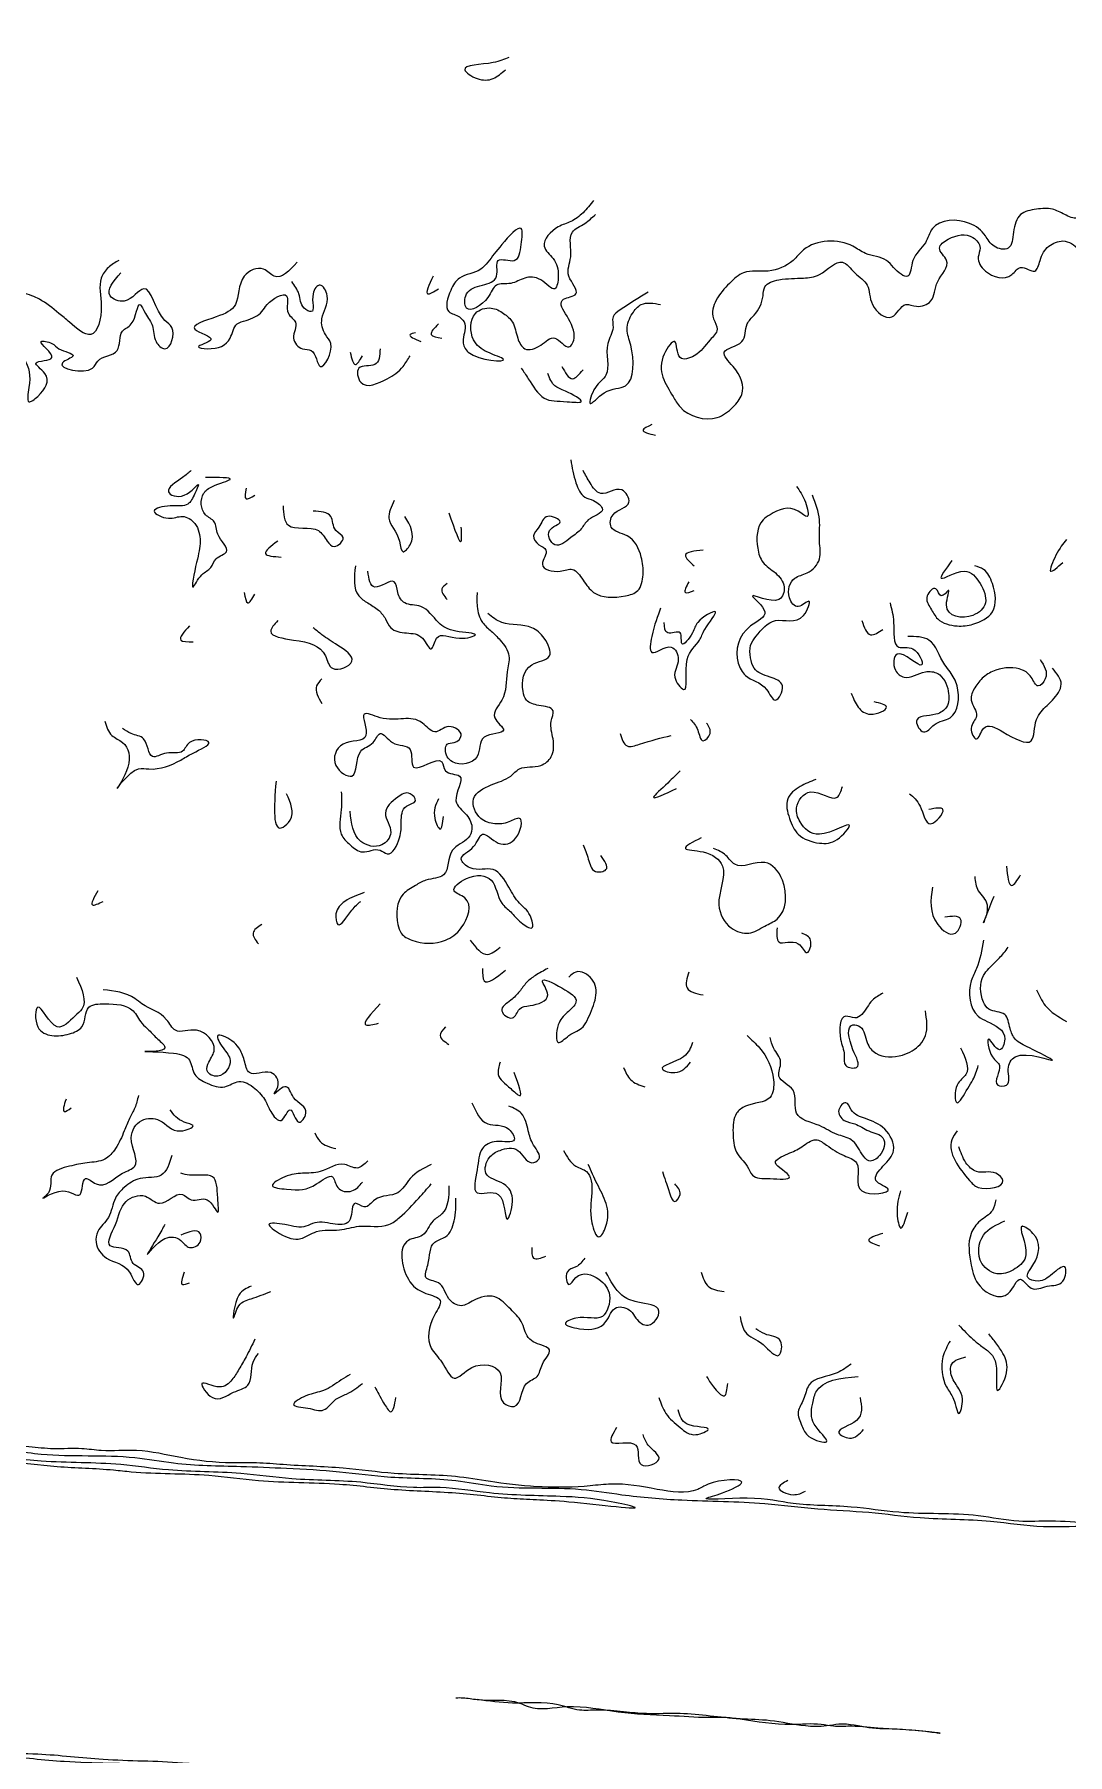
# Model space of a CAD drawing. Header units: metres. Extents: x -179 to 128, y -138 to 141.
# Drawn here: x 75.63 to 90.27, y 49.89 to 74.25 of the extents above; entities that cross this region are included whole.
import ezdxf

# ---------------------------------------------------------------- set-up
doc = ezdxf.new("R2010")
doc.units = ezdxf.units.M

msp = doc.modelspace()

# ---------------------------------------------------------------- linework, layer by layer
for points in [[(70.625, 78.42500000000001), (70.55, 78.30000000000001), (70.325, 78), (70.425, 78), (70.2, 77.75), (70.15, 77.47500000000001), (70.4, 77.80000000000001), (70.47500000000001, 77.875), (70.25, 77.60000000000001), (70.15, 77.5), (70.25, 77.75), (70.5, 78.05000000000001), (70.5, 78.05000000000001), (70.425, 78), (70.525, 78.25)], [(82.35000000000001, 73.925), (82.125, 73.85000000000001), (81.72500000000001, 73.75), (81.9, 73.625), (82.125, 73.625), (82.30000000000001, 73.75)], [(83.55000000000001, 71.9), (83.4, 71.72500000000001), (83.22500000000001, 71.60000000000001), (83.05000000000001, 71.525), (82.85000000000001, 71.25), (82.97500000000001, 71.075), (83.05000000000001, 70.825), (83, 70.65), (82.80000000000001, 70.775), (82.575, 70.8), (82.375, 70.72500000000001), (82.17500000000001, 70.7), (82.05000000000001, 70.525), (81.75, 70.375), (81.75, 70.575), (81.97500000000001, 70.7), (82.17500000000001, 70.825), (82.2, 71.05), (82.42500000000001, 71.05), (82.525, 71.275), (82.525, 71.5), (82.25, 71.275), (82.05000000000001, 71.025), (81.95, 70.925), (81.65, 70.8), (81.525, 70.625), (81.5, 70.325), (81.65, 70.25), (81.72500000000001, 70.15), (81.7, 69.9), (81.775, 69.75), (82.275, 69.65), (82.05000000000001, 69.75), (81.85000000000001, 69.925), (81.875, 70.3), (82.10000000000001, 70.375), (82.275, 70.3), (82.4, 70.175), (82.47500000000001, 69.95), (82.575, 69.8), (82.80000000000001, 69.85000000000001), (83, 69.95), (83.2, 69.825), (83.275, 69.97500000000001), (83.125, 70.5), (83.30000000000001, 70.575), (83.2, 70.825), (83.22500000000001, 71.10000000000001), (83.25, 71.45), (83.42500000000001, 71.575), (83.575, 71.7)], [(90.72500000000001, 71.97500000000001), (90.525, 71.775), (90.4, 71.65), (90.22500000000001, 71.7), (90.05000000000001, 71.775), (89.825, 71.775), (89.60000000000001, 71.7), (89.5, 71.45), (89.42500000000001, 71.22500000000001), (89.22500000000001, 71.25), (89.10000000000001, 71.4), (88.875, 71.575), (88.35000000000001, 71.5), (88.25, 71.3), (88.075, 71.05), (88, 70.825), (87.80000000000001, 70.95), (87.7, 71.05), (87.4, 71.15), (87.22500000000001, 71.25), (86.525, 71.2), (86.375, 71.05), (86.025, 70.9), (85.67500000000001, 70.875), (85.47500000000001, 70.72500000000001), (85.25, 70.22500000000001), (85.30000000000001, 70.075), (85.2, 69.925), (84.97500000000001, 69.7), (84.775, 69.675), (84.7, 69.9), (84.55000000000001, 69.72500000000001), (84.67500000000001, 69.125), (84.775, 68.97500000000001), (85.30000000000001, 68.825), (85.525, 68.97500000000001), (85.65, 69.15), (85.525, 69.55), (85.4, 69.75), (85.65, 69.9), (85.72500000000001, 70.15), (85.825, 70.275), (85.95, 70.55), (85.97500000000001, 70.675), (86.17500000000001, 70.775), (86.525, 70.8), (86.75, 70.85000000000001), (87.075, 71.025), (87.25, 70.875), (87.42500000000001, 70.7), (87.5, 70.425), (87.775, 70.25), (87.97500000000001, 70.425), (88.125, 70.4), (88.325, 70.47500000000001), (88.42500000000001, 70.75), (88.55000000000001, 71.05), (88.45, 71.22500000000001), (88.575, 71.35000000000001), (88.92500000000001, 71.375), (89.025, 71.22500000000001), (89, 71.10000000000001), (89.10000000000001, 70.9), (89.47500000000001, 70.85000000000001), (89.60000000000001, 70.95), (89.80000000000001, 70.9), (89.875, 71.05), (90, 71.25), (90.2, 71.325), (90.42500000000001, 71.2), (90.65, 71.025), (90.80000000000001, 71.075), (90.775, 70.875), (90.875, 70.60000000000001), (91.15, 70.5), (91.42500000000001, 70.525), (91.60000000000001, 70.625), (91.72500000000001, 70.925), (91.525, 70.75), (90.95, 70.75), (90.92500000000001, 71.025), (91.025, 71.175), (91.22500000000001, 71.3), (91.4, 71.22500000000001), (91.55000000000001, 71.10000000000001), (91.47500000000001, 71.375), (91.325, 71.45), (91.05000000000001, 71.375), (90.85000000000001, 71.3), (90.65, 71.375), (90.625, 71.60000000000001), (90.85000000000001, 71.72500000000001), (90.97500000000001, 71.85000000000001), (90.92500000000001, 71.925)], [(76.825, 71.05), (76.675, 70.95), (76.575, 70.8), (76.575, 70.4), (76.425, 70), (76.125, 70.175), (75.97500000000001, 70.3), (75.7, 70.5), (75.45, 70.60000000000001), (75.175, 70.65), (75.25, 70.525), (75.375, 70.3), (75.15, 70.22500000000001), (74.925, 70.3), (74.85000000000001, 70.2), (74.775, 69.875), (74.75, 69.7), (74.7, 69.575), (74.55, 69.60000000000001), (74.4, 69.775), (74.22500000000001, 69.925), (73.7, 70.10000000000001), (73.375, 70.125), (73.2, 70.025), (73.10000000000001, 69.825), (73, 69.4), (72.875, 69.325), (72.75, 69.425), (72.60000000000001, 69.47500000000001), (72.325, 69.45), (72.05, 69.275), (71.825, 69.175), (71.675, 68.875), (71.525, 68.97500000000001), (71.35000000000001, 69.2), (71.175, 69.325), (70.85000000000001, 69.275), (70.7, 69), (70.65, 68.675), (70.575, 68.325), (70.375, 68.2), (70.25, 67.97500000000001), (70.55, 68.15), (70.775, 68.3), (70.875, 68.775), (70.97500000000001, 69), (70.95, 69.175), (71.22500000000001, 69.10000000000001), (71.375, 69), (71.45, 68.8), (71.575, 68.72500000000001), (71.775, 68.8), (72, 68.85000000000001), (72.15, 69.125), (72.425, 69.125), (72.75, 69.05), (73.05, 68.925), (73.275, 68.97500000000001), (73.3, 69.2), (73.25, 69.425), (73.45, 69.4), (73.275, 69.55), (73.2, 69.8), (73.425, 70.025), (73.675, 69.925), (73.65, 69.8), (73.5, 69.55), (73.9, 69.65), (74.15, 69.625), (74.22500000000001, 69.325), (74.375, 69.15), (74.60000000000001, 69.2), (74.675, 69.10000000000001), (74.775, 68.97500000000001), (74.925, 68.825), (75.075, 68.85000000000001), (75.2, 69.125), (75.125, 69.25), (75, 69.325), (74.9, 69.47500000000001), (74.925, 69.625), (75.15, 69.65), (75.3, 69.875), (75.47500000000001, 69.675), (75.55, 69.25), (75.55, 69.05), (75.675, 69.125), (75.775, 69.45), (75.65, 69.60000000000001), (75.875, 69.675), (75.72500000000001, 69.9), (75.875, 69.875), (75.97500000000001, 69.8), (76.175, 69.7), (76.025, 69.60000000000001), (76.45, 69.525), (76.525, 69.625), (76.80000000000001, 69.775), (76.875, 70.05), (77, 70.15), (77.125, 70.425), (77.2, 70.3), (77.30000000000001, 70.125), (77.35000000000001, 69.9), (77.47500000000001, 69.8), (77.575, 70.10000000000001), (77.47500000000001, 70.2), (77.17500000000001, 70.65), (76.9, 70.47500000000001), (76.7, 70.55), (76.85000000000001, 70.875)], [(79.35000000000001, 71.025), (79.025, 70.825), (78.875, 70.925), (78.60000000000001, 70.825), (78.47500000000001, 70.425), (78.2, 70.25), (77.9, 70.075), (78.125, 69.925), (77.95, 69.825), (78.075, 69.8), (78.4, 69.95), (78.5, 70.15), (78.625, 70.2), (78.85000000000001, 70.325), (78.92500000000001, 70.425), (79.2, 70.55), (79.22500000000001, 70.3), (79.325, 70.175), (79.30000000000001, 69.95), (79.42500000000001, 69.8), (79.55000000000001, 69.775), (79.67500000000001, 69.55), (79.825, 69.875), (79.75, 70), (79.7, 70.22500000000001), (79.775, 70.55), (79.67500000000001, 70.7), (79.575, 70.575), (79.55000000000001, 70.325), (79.45, 70.375), (79.375, 70.575), (79.275, 70.75)], [(81.275, 70.825), (81.2, 70.575), (81.35000000000001, 70.65)], [(84.325, 70.60000000000001), (83.92500000000001, 70.35000000000001), (83.825, 70.25), (83.825, 70.10000000000001), (83.75, 69.875), (83.72500000000001, 69.425), (83.575, 69.25), (83.5, 69.025), (83.7, 69.175), (84, 69.275), (84.075, 69.85000000000001), (84.025, 70.075), (84.10000000000001, 70.3), (84.22500000000001, 70.425), (84.5, 70.425)], [(81.35000000000001, 70.15), (81.25, 70), (81.4, 69.95)], [(81.025, 70.025), (80.95, 70), (81.10000000000001, 69.9)], [(80.10000000000001, 69.75), (80.17500000000001, 69.575), (80.275, 69.7)], [(80.525, 69.8), (80.45, 69.575), (80.22500000000001, 69.525), (80.25, 69.325), (80.625, 69.375), (80.75, 69.45), (80.85000000000001, 69.55), (80.95, 69.7)], [(82.525, 69.525), (82.625, 69.375), (82.85000000000001, 69.10000000000001), (83.17500000000001, 69.05), (83.375, 69.05), (83.15, 69.2), (83, 69.275), (82.9, 69.45)], [(83.10000000000001, 69.55), (83.25, 69.375), (83.4, 69.5)], [(84.375, 68.72500000000001), (84.25, 68.65), (84.42500000000001, 68.575)], [(83.22500000000001, 68.22500000000001), (83.30000000000001, 67.9), (83.42500000000001, 67.7), (83.55000000000001, 67.65), (83.67500000000001, 67.525), (83.47500000000001, 67.375), (83.375, 67.25), (83.22500000000001, 67.125), (83, 67.025), (82.92500000000001, 67.22500000000001), (83.075, 67.35000000000001), (82.9, 67.425), (82.775, 67.275), (82.7, 67.15), (82.775, 67.025), (82.875, 66.95), (82.825, 66.75), (83.075, 66.65), (83.25, 66.675), (83.4, 66.525), (83.55000000000001, 66.35000000000001), (84, 66.3), (84.17500000000001, 66.375), (84.25, 66.60000000000001), (84.22500000000001, 66.85000000000001), (84.025, 67.15), (83.80000000000001, 67.275), (83.825, 67.45), (84.05000000000001, 67.625), (83.95, 67.8), (83.65, 67.75), (83.5, 67.9), (83.4, 68.075)], [(77.85000000000001, 68.075), (77.72500000000001, 67.97500000000001), (77.525, 67.775), (77.75, 67.72500000000001), (77.95, 67.875), (77.9, 67.75), (77.80000000000001, 67.60000000000001), (77.55000000000001, 67.575), (77.325, 67.5), (77.525, 67.4), (77.72500000000001, 67.425), (77.9, 67.325), (77.97500000000001, 67.075), (77.92500000000001, 66.775), (77.875, 66.425), (78, 66.60000000000001), (78.125, 66.7), (78.2, 66.825), (78.35000000000001, 66.925), (78.22500000000001, 67.175), (78.17500000000001, 67.35000000000001), (78.05000000000001, 67.45), (78.025, 67.75), (78.15, 67.85000000000001), (78.4, 67.95), (78.05000000000001, 67.97500000000001)], [(78.625, 67.825), (78.625, 67.675), (78.75, 67.72500000000001)], [(86.42500000000001, 67.85000000000001), (86.55000000000001, 67.625), (86.575, 67.425), (86.45, 67.5), (86.05000000000001, 67.45), (85.95, 67.375), (85.875, 66.97500000000001), (85.95, 66.775), (86.125, 66.625), (86.25, 66.425), (86.17500000000001, 66.25), (85.80000000000001, 66.3), (85.97500000000001, 66.075), (85.775, 65.875), (85.60000000000001, 65.35000000000001), (85.7, 65.175), (86, 64.97500000000001), (86.125, 64.825), (86.22500000000001, 65.025), (86.05000000000001, 65.15), (85.825, 65.275), (85.775, 65.425), (85.775, 65.60000000000001), (85.85000000000001, 65.72500000000001), (86.125, 65.95), (86.525, 66.025), (86.60000000000001, 66.22500000000001), (86.45, 66.15), (86.325, 66.275), (86.4, 66.55), (86.575, 66.625), (86.75, 66.825), (86.75, 67.075), (86.75, 67.375), (86.65, 67.72500000000001)], [(79.15, 67.575), (79.22500000000001, 67.3), (79.65, 67.22500000000001), (79.775, 67.075), (79.875, 67), (80, 67.125), (79.9, 67.22500000000001), (79.825, 67.425), (79.575, 67.5)], [(80.72500000000001, 67.65), (80.65, 67.4), (80.80000000000001, 67.075), (80.85000000000001, 66.925), (80.95, 67.025), (80.875, 67.425)], [(81.5, 67.47500000000001), (81.67500000000001, 67.075), (81.67500000000001, 67.275)], [(79.075, 67.075), (78.9, 66.9), (79.125, 66.85000000000001)], [(90.25, 67.10000000000001), (90.10000000000001, 66.875), (90.025, 66.65), (90.2, 66.775)], [(85.10000000000001, 66.95), (84.85000000000001, 66.875), (84.97500000000001, 66.72500000000001)], [(88.625, 66.8), (88.47500000000001, 66.55), (88.80000000000001, 66.65), (89.025, 66.47500000000001), (89.10000000000001, 66.2), (88.92500000000001, 66.025), (88.55000000000001, 66.175), (88.575, 66.375), (88.47500000000001, 66.3), (88.4, 66.4), (88.275, 66.3), (88.325, 66.125), (88.42500000000001, 65.97500000000001), (88.7, 65.875), (88.92500000000001, 65.9), (89.2, 66.075), (89.2, 66.47500000000001), (89.075, 66.675), (88.95, 66.72500000000001)], [(80.17500000000001, 66.72500000000001), (80.22500000000001, 66.3), (80.35000000000001, 66.2), (80.5, 66.10000000000001), (80.60000000000001, 65.97500000000001), (80.67500000000001, 65.85000000000001), (80.9, 65.775), (81.125, 65.7), (81.25, 65.55), (81.325, 65.7), (81.65, 65.7), (81.875, 65.75), (81.60000000000001, 65.8), (81.35000000000001, 65.925), (81.10000000000001, 66.15), (80.875, 66.2), (80.775, 66.35000000000001), (80.72500000000001, 66.5), (80.45, 66.425), (80.35000000000001, 66.65)], [(84.9, 66.5), (84.85000000000001, 66.35000000000001), (84.97500000000001, 66.375)], [(78.60000000000001, 66.35000000000001), (78.65, 66.2), (78.75, 66.325)], [(81.9, 66.35000000000001), (81.9, 66.15), (81.97500000000001, 65.925), (82.10000000000001, 65.8), (82.22500000000001, 65.675), (82.35000000000001, 65.45), (82.325, 65.22500000000001), (82.25, 64.825), (82.15, 64.575), (82.275, 64.4), (82, 64.3), (81.9, 64.025), (81.55000000000001, 63.95), (81.45, 64.125), (81.47500000000001, 64.2), (81.575, 64.22500000000001), (81.67500000000001, 64.325), (81.5, 64.45), (81.30000000000001, 64.375), (81.125, 64.5), (80.525, 64.575), (80.30000000000001, 64.625), (80.325, 64.325), (80, 64.2), (79.9, 63.900000000000006), (80.125, 63.75), (80.25, 64.10000000000001), (80.42500000000001, 64.22500000000001), (80.525, 64.35000000000001), (80.7, 64.22500000000001), (80.95, 64.125), (81, 63.875), (81.4, 63.95), (81.45, 63.825), (81.65, 63.75), (81.60000000000001, 63.400000000000006), (81.75, 63.2), (81.825, 63), (81.775, 62.875), (81.55000000000001, 62.7), (81.42500000000001, 62.35), (81.17500000000001, 62.275000000000006), (81.025, 62.2), (80.85000000000001, 62.075), (80.775, 61.650000000000006), (80.825, 61.525000000000006), (80.97500000000001, 61.425000000000004), (81.45, 61.425000000000004), (81.67500000000001, 61.6), (81.72500000000001, 62.025000000000006), (81.575, 62.125), (81.75, 62.300000000000004), (82.10000000000001, 62.275000000000006), (82.25, 61.95), (82.375, 61.825), (82.525, 61.675000000000004), (82.67500000000001, 61.6), (82.65, 61.775000000000006), (82.5, 61.95), (82.35000000000001, 62.175000000000004), (82.125, 62.425000000000004), (81.80000000000001, 62.45), (81.67500000000001, 62.575), (81.85000000000001, 62.75), (81.97500000000001, 62.925000000000004), (82.2, 62.800000000000004), (82.45, 62.875), (82.5, 63.150000000000006), (82.35000000000001, 63.1), (82.15, 63.075), (81.95, 63.150000000000006), (81.85000000000001, 63.425000000000004), (82.10000000000001, 63.625), (82.375, 63.75), (82.5, 63.85), (82.80000000000001, 63.900000000000006), (82.95, 64.025), (82.97500000000001, 64.275), (82.95, 64.525), (82.97500000000001, 64.675), (82.775, 64.75), (82.60000000000001, 64.825), (82.55000000000001, 64.95), (82.67500000000001, 65.325), (82.92500000000001, 65.45), (82.85000000000001, 65.7), (82.67500000000001, 65.85000000000001), (82.25, 65.925), (82.05000000000001, 66.05)], [(81.47500000000001, 66.47500000000001), (81.4, 66.4), (81.47500000000001, 66.25)], [(84.5, 66.125), (84.375, 65.72500000000001), (84.375, 65.5), (84.65, 65.575), (84.75, 65.4), (84.7, 65.15), (84.825, 64.97500000000001), (84.875, 65.4), (85.05000000000001, 65.675), (85.125, 65.825), (85.275, 66.075), (85.025, 65.925), (84.95, 65.775), (84.80000000000001, 65.625), (84.775, 65.775), (84.60000000000001, 65.775), (84.55000000000001, 65.925)], [(87.75, 66.2), (87.80000000000001, 65.925), (87.875, 65.575), (88.075, 65.55), (88.2, 65.325), (87.85000000000001, 65.47500000000001), (87.825, 65.25), (87.95, 65.15), (88.25, 65.22500000000001), (88.42500000000001, 65.2), (88.575, 64.95), (88.55000000000001, 64.72500000000001), (88.4, 64.625), (88.125, 64.525), (88.22500000000001, 64.375), (88.375, 64.47500000000001), (88.60000000000001, 64.575), (88.7, 65.025), (88.60000000000001, 65.22500000000001), (88.525, 65.325), (88.30000000000001, 65.675), (88, 65.72500000000001)], [(77.825, 65.875), (77.7, 65.675), (77.875, 65.65)], [(79.075, 65.95), (78.97500000000001, 65.8), (79.30000000000001, 65.675), (79.75, 65.45), (79.85000000000001, 65.275), (80.125, 65.375), (79.92500000000001, 65.60000000000001), (79.7, 65.75), (79.575, 65.85000000000001)], [(87.35000000000001, 65.95), (87.47500000000001, 65.75), (87.65, 65.825)], [(89.875, 65.4), (89.95, 65.125), (89.85000000000001, 65.025), (89.75, 65.15), (89.625, 65.25), (89.25, 65.25), (89.075, 65.15), (88.95, 65), (88.9, 64.825), (88.97500000000001, 64.60000000000001), (88.9, 64.425), (88.97500000000001, 64.275), (89.075, 64.425), (89.35000000000001, 64.375), (89.75, 64.25), (89.825, 64.55), (89.97500000000001, 64.75), (90.05000000000001, 64.825), (90.17500000000001, 65.05), (90.05000000000001, 65.275)], [(79.7, 65.125), (79.625, 65.025), (79.7, 64.775)], [(87.2, 64.925), (87.30000000000001, 64.72500000000001), (87.47500000000001, 64.625), (87.7, 64.72500000000001), (87.525, 64.8)], [(84.92500000000001, 64.55), (85.025, 64.4), (85.10000000000001, 64.25), (85.2, 64.35000000000001), (85.15, 64.5)], [(76.625, 64.525), (76.72500000000001, 64.325), (76.875, 64.22500000000001), (76.95, 63.875), (76.80000000000001, 63.575), (77.10000000000001, 63.85), (77.25, 63.85), (77.7, 63.975), (77.875, 64.075), (78.10000000000001, 64.22500000000001), (77.825, 64.22500000000001), (77.72500000000001, 64.10000000000001), (77.5, 64.075), (77.30000000000001, 64.025), (77.17500000000001, 64.275), (77, 64.35000000000001), (76.875, 64.425)], [(83.92500000000001, 64.35000000000001), (84.025, 64.175), (84.2, 64.2), (84.65, 64.325)], [(84.775, 63.825), (84.60000000000001, 63.650000000000006), (84.4, 63.45), (84.72500000000001, 63.575)], [(79.05000000000001, 63.675000000000004), (79.15, 63.025000000000006), (79.25, 63.125), (79.2, 63.5)], [(86.7, 63.7), (86.47500000000001, 63.6), (86.30000000000001, 63.425000000000004), (86.325, 63.150000000000006), (86.45, 62.925000000000004), (86.75, 62.800000000000004), (87, 62.85), (87.17500000000001, 63.050000000000004), (86.75, 62.925000000000004), (86.47500000000001, 63.1), (86.42500000000001, 63.300000000000004), (86.625, 63.525000000000006), (87, 63.45), (87.075, 63.6)], [(79.97500000000001, 63.525000000000006), (79.97500000000001, 63.275000000000006), (79.97500000000001, 62.925000000000004), (80.10000000000001, 62.775000000000006), (80.275, 62.675000000000004), (80.525, 62.7), (80.625, 62.650000000000006), (80.80000000000001, 62.875), (80.825, 63.1), (80.9, 63.325), (81.025, 63.400000000000006), (80.95, 63.5), (80.775, 63.45), (80.60000000000001, 63.225), (80.67500000000001, 62.95), (80.55000000000001, 62.775000000000006), (80.25, 62.825), (80.10000000000001, 63.25)], [(81.35000000000001, 63.425000000000004), (81.30000000000001, 63.150000000000006), (81.375, 63), (81.42500000000001, 63.175000000000004)], [(88.025, 63.5), (88.17500000000001, 63.325), (88.325, 63.075), (88.5, 63.275000000000006), (88.30000000000001, 63.275000000000006)], [(85.075, 62.875), (84.85000000000001, 62.725), (85.10000000000001, 62.675000000000004), (85.375, 62.475), (85.325, 61.925000000000004), (85.5, 61.6), (85.75, 61.525000000000006), (85.97500000000001, 61.625), (86.15, 61.725), (86.22500000000001, 62.275000000000006), (85.97500000000001, 62.525000000000006), (85.55000000000001, 62.5), (85.42500000000001, 62.625), (85.25, 62.725)], [(83.4, 62.775000000000006), (83.47500000000001, 62.575), (83.575, 62.400000000000006), (83.72500000000001, 62.425000000000004), (83.65, 62.625)], [(89.4, 62.475), (89.47500000000001, 62.2), (89.60000000000001, 62.35)], [(76.525, 62.125), (76.45, 61.925000000000004), (76.60000000000001, 61.975)], [(88.35000000000001, 62.175000000000004), (88.42500000000001, 61.650000000000006), (88.67500000000001, 61.525000000000006), (88.75, 61.725), (88.525, 61.75)], [(88.95, 62.325), (89, 62.125), (89.125, 61.925000000000004), (89.075, 61.675000000000004), (89.22500000000001, 62.050000000000004)], [(80.30000000000001, 62.1), (80.025, 61.975), (79.9, 61.800000000000004), (79.92500000000001, 61.650000000000006), (80.125, 61.85), (80.25, 61.975)], [(78.85000000000001, 61.650000000000006), (78.72500000000001, 61.525000000000006), (78.80000000000001, 61.375)], [(81.80000000000001, 61.425000000000004), (82.05000000000001, 61.225), (82.22500000000001, 61.325)], [(86.15, 61.6), (86.17500000000001, 61.400000000000006), (86.45, 61.375), (86.575, 61.25), (86.625, 61.425000000000004), (86.5, 61.525000000000006)], [(89.075, 61.425000000000004), (88.97500000000001, 61.025000000000006), (88.9, 60.85), (89, 60.35), (89.125, 60.275000000000006), (89.375, 60.025000000000006), (89.30000000000001, 59.875), (89.15, 60.025000000000006), (89.2, 59.775000000000006), (89.30000000000001, 59.650000000000006), (89.275, 59.375), (89.4, 59.375), (89.42500000000001, 59.6), (89.525, 59.775000000000006), (90.05000000000001, 59.725), (89.72500000000001, 59.900000000000006), (89.525, 60.025000000000006), (89.45, 60.175000000000004), (89.375, 60.375), (89.15, 60.45), (89.075, 60.550000000000004), (89.075, 60.925000000000004), (89.15, 61.025000000000006), (89.30000000000001, 61.175000000000004), (89.42500000000001, 61.325)], [(76.22500000000001, 60.900000000000006), (76.3, 60.45), (76.2, 60.35), (75.95, 60.2), (75.675, 60.475), (75.675, 60.2), (75.875, 60.075), (76.125, 60.1), (76.3, 60.2), (76.4, 60.475), (76.625, 60.525000000000006), (77.025, 60.425000000000004), (77.15, 60.25), (77.25, 60.150000000000006), (77.375, 60.025000000000006), (77.47500000000001, 59.900000000000006), (77.2, 59.85), (77.60000000000001, 59.825), (77.825, 59.725), (77.9, 59.525000000000006), (78.075, 59.400000000000006), (78.325, 59.35), (78.525, 59.425000000000004), (78.75, 59.325), (78.9, 59.150000000000006), (78.97500000000001, 59), (79.125, 58.875), (79.25, 59.025000000000006), (79.375, 58.85), (79.47500000000001, 58.975), (79.30000000000001, 59.2), (79.17500000000001, 59.35), (79.025, 59.25), (79.075, 59.35), (78.97500000000001, 59.550000000000004), (78.67500000000001, 59.550000000000004), (78.60000000000001, 59.725), (78.525, 59.900000000000006), (78.42500000000001, 60), (78.22500000000001, 60.075), (78.30000000000001, 59.900000000000006), (78.4, 59.725), (78.22500000000001, 59.5), (78.075, 59.575), (78.10000000000001, 59.7), (78.17500000000001, 59.875), (77.92500000000001, 60.150000000000006), (77.625, 60.150000000000006), (77.5, 60.300000000000004), (77.15, 60.525000000000006), (77.05000000000001, 60.6), (76.60000000000001, 60.725)], [(81.97500000000001, 61.025000000000006), (82, 60.85), (82.30000000000001, 61)], [(82.9, 61.025000000000006), (82.72500000000001, 60.925000000000004), (82.60000000000001, 60.825), (82.5, 60.7), (82.375, 60.575), (82.25, 60.425000000000004), (82.4, 60.325), (82.5, 60.45), (82.65, 60.5), (82.9, 60.650000000000006), (82.825, 60.85), (83.10000000000001, 60.75), (83.30000000000001, 60.550000000000004), (83.17500000000001, 60.400000000000006), (83.05000000000001, 60.225), (83.05000000000001, 59.975), (83.2, 60.075), (83.4, 60.2), (83.47500000000001, 60.325), (83.525, 60.875), (83.30000000000001, 60.975), (83.2, 60.900000000000006)], [(84.9, 60.975), (84.875, 60.75), (85.10000000000001, 60.650000000000006)], [(87.65, 60.675000000000004), (87.5, 60.575), (87.42500000000001, 60.475), (87.25, 60.325), (87.125, 60.35), (87.05000000000001, 60.025000000000006), (87.10000000000001, 59.800000000000004), (87.125, 59.650000000000006), (87.275, 59.625), (87.22500000000001, 59.875), (87.22500000000001, 60.225), (87.325, 60.2), (87.42500000000001, 59.975), (87.55000000000001, 59.825), (87.92500000000001, 59.800000000000004), (88.17500000000001, 59.95), (88.25, 60.075), (88.25, 60.425000000000004)], [(89.825, 60.725), (89.95, 60.5), (90.25, 60.275000000000006)], [(80.525, 60.525000000000006), (80.325, 60.225), (80.5, 60.25)], [(81.45, 60.2), (81.375, 60.075), (81.5, 59.95)], [(84.95, 59.975), (84.825, 59.775000000000006), (84.525, 59.6), (84.7, 59.550000000000004), (84.92500000000001, 59.7)], [(85.72500000000001, 60.075), (85.9, 59.900000000000006), (86.10000000000001, 59.45), (86.05000000000001, 59.2), (85.7, 59.075), (85.575, 58.975), (85.525, 58.7), (85.575, 58.425000000000004), (85.72500000000001, 58.225), (85.80000000000001, 58.1), (86.05000000000001, 58.050000000000004), (86.325, 58.075), (86.22500000000001, 58.175000000000004), (86.125, 58.275000000000006), (86.30000000000001, 58.400000000000006), (86.5, 58.5), (86.7, 58.6), (86.85000000000001, 58.525000000000006), (87.10000000000001, 58.375), (87.275, 58.275000000000006), (87.35000000000001, 57.875), (87.72500000000001, 57.900000000000006), (87.55000000000001, 58.025000000000006), (87.65, 58.225), (87.80000000000001, 58.45), (87.67500000000001, 58.75), (87.4, 58.900000000000006), (87.2, 59.025000000000006), (87.125, 59.125), (87.025, 59.025000000000006), (87.10000000000001, 58.875), (87.25, 58.825), (87.45, 58.725), (87.65, 58.625), (87.60000000000001, 58.375), (87.45, 58.300000000000004), (87.35000000000001, 58.400000000000006), (87.2, 58.6), (87, 58.675000000000004), (86.75, 58.800000000000004), (86.42500000000001, 58.975), (86.375, 59.300000000000004), (86.17500000000001, 59.5), (86.2, 59.7), (86.10000000000001, 59.900000000000006), (86.05000000000001, 60.050000000000004)], [(82.22500000000001, 59.7), (82.2, 59.525000000000006), (82.375, 59.325), (82.5, 59.225), (82.42500000000001, 59.550000000000004)], [(88.75, 59.900000000000006), (88.825, 59.525000000000006), (88.7, 59.375), (88.7, 59.125), (88.85000000000001, 59.325), (88.92500000000001, 59.45), (89, 59.650000000000006)], [(83.97500000000001, 59.625), (84.075, 59.45), (84.275, 59.35)], [(77.10000000000001, 59.225), (77.05000000000001, 59.050000000000004), (76.97500000000001, 58.900000000000006), (76.9, 58.725), (76.775, 58.475), (76.625, 58.325), (76.375, 58.275000000000006), (76.125, 58.225), (75.875, 58.1), (75.825, 57.85), (75.75, 57.775000000000006), (76.025, 57.875), (76.275, 57.825), (76.35000000000001, 58.050000000000004), (76.5, 57.975), (76.875, 58.125), (77.05000000000001, 58.225), (77, 58.625), (77.15, 58.875), (77.4, 58.875), (77.7, 58.725), (77.875, 58.800000000000004), (77.75, 58.85), (77.55000000000001, 59.025000000000006)], [(76.075, 59.175000000000004), (76.05, 59), (76.15, 59.050000000000004)], [(81.825, 59.125), (82.05000000000001, 58.825), (82.35000000000001, 58.75), (82.42500000000001, 58.6), (82.17500000000001, 58.575), (81.97500000000001, 58.475), (81.9, 58.175000000000004), (81.9, 57.85), (82.2, 57.825), (82.325, 57.475), (82.4, 57.725), (82.275, 57.975), (82.025, 58.125), (82.075, 58.35), (82.22500000000001, 58.45), (82.47500000000001, 58.45), (82.67500000000001, 58.275000000000006), (82.775, 58.325), (82.7, 58.525000000000006), (82.625, 58.725), (82.525, 58.975), (82.35000000000001, 59.075)], [(79.60000000000001, 58.7), (79.67500000000001, 58.575), (79.9, 58.475)], [(88.7, 58.725), (88.625, 58.6), (88.875, 58.025000000000006), (89, 57.925000000000004), (89.35000000000001, 58.025000000000006), (89.25, 58.125), (88.97500000000001, 58.150000000000006), (88.825, 58.275000000000006), (88.72500000000001, 58.5)], [(77.575, 58.375), (77.42500000000001, 58.1), (77.125, 58.050000000000004), (76.9, 57.925000000000004), (76.775, 57.775000000000006), (76.675, 57.5), (76.525, 57.300000000000004), (76.5, 57.150000000000006), (76.65, 56.925000000000004), (76.97500000000001, 56.725), (77.10000000000001, 56.550000000000004), (77.17500000000001, 56.725), (77.025, 56.85), (76.95, 57.025000000000006), (76.7, 57.1), (76.775, 57.400000000000006), (76.92500000000001, 57.725), (77.2, 57.800000000000004), (77.4, 57.7), (77.72500000000001, 57.825), (77.85000000000001, 57.75), (78.075, 57.75), (78.22500000000001, 57.575), (78.22500000000001, 57.775000000000006), (78.15, 58.075), (77.825, 58.1), (77.7, 58.125)], [(81.25, 58.25), (80.95, 58.050000000000004), (80.775, 57.85), (80.45, 57.75), (80.30000000000001, 57.650000000000006), (80.17500000000001, 57.7), (80.10000000000001, 57.475), (79.60000000000001, 57.425000000000004), (79.47500000000001, 57.375), (79.17500000000001, 57.400000000000006), (78.95, 57.400000000000006), (79.10000000000001, 57.275000000000006), (79.4, 57.2), (79.625, 57.300000000000004), (79.95, 57.325), (80.22500000000001, 57.375), (80.65, 57.400000000000006), (80.80000000000001, 57.5), (81.075, 57.775000000000006), (81.25, 57.975)], [(80.35000000000001, 58.300000000000004), (80.2, 58.2), (80.025, 58.25), (79.67500000000001, 58.150000000000006), (79.42500000000001, 58.125), (79.17500000000001, 58.075), (79, 57.95), (79.2, 57.900000000000006), (79.625, 57.975), (79.85000000000001, 58.075), (79.92500000000001, 57.925000000000004), (80.125, 57.875), (80.275, 58)], [(83.125, 58.45), (83.30000000000001, 58.225), (83.45, 58.150000000000006), (83.525, 57.85), (83.525, 57.425000000000004), (83.625, 57.225), (83.72500000000001, 57.375), (83.60000000000001, 57.975), (83.47500000000001, 58.25)], [(84.525, 58.150000000000006), (84.625, 57.85), (84.7, 57.725), (84.775, 57.825), (84.7, 57.975)], [(81.5, 57.95), (81.4, 57.550000000000004), (81.275, 57.45), (81.125, 57.25), (80.92500000000001, 57.175000000000004), (80.92500000000001, 56.625), (81.17500000000001, 56.425000000000004), (81.375, 56.325), (81.30000000000001, 56.125), (81.25, 55.650000000000006), (81.4, 55.45), (81.575, 55.225), (81.825, 55.375), (82.22500000000001, 55.300000000000004), (82.275, 54.875), (82.42500000000001, 54.825), (82.60000000000001, 55.150000000000006), (82.75, 55.25), (82.825, 55.425000000000004), (82.92500000000001, 55.625), (82.72500000000001, 55.725), (82.625, 55.800000000000004), (82.525, 56.025000000000006), (82.375, 56.2), (82.15, 56.375), (81.85000000000001, 56.325), (81.67500000000001, 56.25), (81.5, 56.35), (81.35000000000001, 56.575), (81.17500000000001, 56.650000000000006), (81.2, 56.825), (81.30000000000001, 57.150000000000006), (81.45, 57.225), (81.575, 57.45), (81.60000000000001, 57.775000000000006)], [(87.9, 57.875), (87.85000000000001, 57.550000000000004), (87.9, 57.35), (88, 57.575)], [(89.25, 57.75), (89.2, 57.6), (89.025, 57.45), (88.9, 57.275000000000006), (88.9, 56.825), (89.025, 56.525000000000006), (89.42500000000001, 56.425000000000004), (89.60000000000001, 56.625), (89.75, 56.5), (89.97500000000001, 56.525000000000006), (90.2, 56.6), (90.22500000000001, 56.800000000000004), (90.05000000000001, 56.7), (89.85000000000001, 56.6), (89.7, 56.650000000000006), (89.775, 56.825), (89.775, 57.275000000000006), (89.625, 57.375), (89.67500000000001, 56.975), (89.525, 56.775000000000006), (89.30000000000001, 56.7), (89.05000000000001, 56.85), (89.075, 57.25), (89.375, 57.45)], [(77.47500000000001, 57.400000000000006), (77.375, 57.225), (77.22500000000001, 56.975), (77.47500000000001, 57.2), (77.7, 57.175000000000004), (77.825, 57.075), (77.97500000000001, 57.150000000000006), (77.97500000000001, 57.275000000000006), (77.7, 57.25)], [(87.65, 57.275000000000006), (87.45, 57.175000000000004), (87.60000000000001, 57.1)], [(82.67500000000001, 57.075), (82.7, 56.925000000000004), (82.875, 56.95)], [(66.15, 56.875), (66.175, 56.375), (66.25, 55.95), (66.325, 55.575), (66.375, 55.075), (66.45, 54.7), (66.525, 54.225), (66.575, 53.525000000000006), (66.65, 53), (66.7, 52.025000000000006), (66.775, 51.45), (66.825, 50.875), (66.9, 50.475), (66.97500000000001, 50.35), (67, 49.825), (67.05, 48.85), (67.125, 47.675000000000004), (67.125, 47), (67.2, 46.1), (67.25, 44.95), (67.325, 44.050000000000004), (67.4, 43.300000000000004), (67.375, 43.475), (67.325, 44.425000000000004), (67.25, 45.400000000000006), (67.2, 46.550000000000004), (67.125, 47.725), (67.075, 49.2), (67, 49.875), (67, 50.375), (67.575, 50.35), (67.775, 50.275000000000006), (67.7, 50.125), (67.60000000000001, 49.975), (67.55, 49.25), (67.47500000000001, 47.85), (67.47500000000001, 47), (67.4, 45.6), (67.4, 44.175000000000004), (67.425, 44.375), (67.575, 44.5), (67.75, 44.375), (67.95, 44.175000000000004), (68, 43.95), (67.97500000000001, 43.85), (67.95, 43.650000000000006), (67.8, 43.5), (67.675, 43.400000000000006), (67.7, 43.400000000000006), (67.9, 43.525000000000006), (68, 43.6), (68.025, 43.85), (68, 44.125), (67.9, 44.325), (67.775, 44.475), (67.55, 44.550000000000004), (67.45, 45.5), (67.525, 46.95), (67.575, 48.525000000000006), (67.65, 49.725), (67.7, 49.925000000000004), (67.875, 50.150000000000006), (68.9, 50.1), (69.625, 50.025000000000006), (70.7, 49.975), (71.175, 49.95), (72.125, 49.875), (72.45, 49.85), (71.95, 49.95), (70.9, 50.025000000000006), (70.15, 50.075), (69.425, 50.150000000000006), (68.375, 50.2), (67.825, 50.275000000000006), (68.575, 50.325), (69.35000000000001, 50.25), (70.25, 50.2), (70.97500000000001, 50.125), (72.175, 50.075), (73.3, 50), (74.025, 49.925000000000004), (75.175, 49.875), (76.05, 49.800000000000004), (77.30000000000001, 49.75), (78.125, 49.675000000000004), (79.05000000000001, 49.625), (79.80000000000001, 49.550000000000004), (80.875, 49.5), (81.625, 49.425000000000004), (82.72500000000001, 49.375), (83.4, 49.300000000000004), (84.75, 49.25), (85.65, 49.175000000000004), (86.575, 49.125), (87.275, 49.050000000000004), (87.72500000000001, 49.050000000000004), (88.55000000000001, 48.975), (89.575, 48.925000000000004), (90.375, 48.85), (91.325, 48.800000000000004), (92.22500000000001, 48.725), (93.17500000000001, 48.675000000000004), (94.125, 48.6), (94.7, 48.6), (95.5, 48.525000000000006), (96.55000000000001, 48.475), (97.35000000000001, 48.400000000000006), (98.35000000000001, 48.35), (99.35000000000001, 48.275000000000006), (99.625, 48.300000000000004), (98.875, 48.375), (97.75, 48.425000000000004), (97.125, 48.5), (95.92500000000001, 48.550000000000004), (95, 48.625), (93.60000000000001, 48.675000000000004), (92.9, 48.75), (92.05000000000001, 48.800000000000004), (91.22500000000001, 48.875), (89.92500000000001, 48.925000000000004), (89.30000000000001, 49), (88.17500000000001, 49.050000000000004), (87.47500000000001, 49.125), (86.325, 49.175000000000004), (85.67500000000001, 49.25), (84.45, 49.300000000000004), (84.25, 49.325), (83.825, 49.325), (83.15, 49.400000000000006), (82.05000000000001, 49.45), (81.275, 49.525000000000006), (80.275, 49.575), (79.5, 49.650000000000006), (78.47500000000001, 49.7), (77.72500000000001, 49.775000000000006), (76.60000000000001, 49.825), (75.675, 49.900000000000006), (74.55, 49.95), (74.075, 50.025000000000006), (73.075, 50.075), (72.25, 50.150000000000006), (71.625, 50.2), (70.85000000000001, 50.275000000000006), (69.75, 50.325), (68.95, 50.400000000000006), (67.85000000000001, 50.45), (67.075, 50.525000000000006), (66.925, 50.925000000000004), (66.85000000000001, 51.35), (66.8, 52.45), (66.72500000000001, 53.075), (66.65, 53.6), (66.60000000000001, 54.300000000000004), (67.22500000000001, 54.45), (68.5, 54.550000000000004), (69.10000000000001, 54.475), (69.47500000000001, 54.475), (70.4, 54.400000000000006), (71.2, 54.325), (72.2, 54.275000000000006), (73.175, 54.175000000000004), (74.175, 54.1), (75.2, 54.050000000000004), (75.95, 53.975), (76.75, 53.925000000000004), (77, 53.900000000000006), (78.10000000000001, 53.85), (78.80000000000001, 53.775000000000006), (79.95, 53.725), (80.72500000000001, 53.650000000000006), (81.60000000000001, 53.6), (82.375, 53.525000000000006), (83.2, 53.475), (84.125, 53.400000000000006), (83.80000000000001, 53.475), (83.075, 53.550000000000004), (82.075, 53.6), (81.375, 53.675000000000004), (81, 53.675000000000004), (80.25, 53.75), (79.275, 53.800000000000004), (78.55000000000001, 53.875), (77.525, 53.925000000000004), (76.85000000000001, 54), (75.72500000000001, 54.050000000000004), (74.875, 54.125), (73.97500000000001, 54.175000000000004), (73.775, 54.2), (72.85000000000001, 54.25), (72.25, 54.325), (71.25, 54.375), (70.55, 54.45), (69.55, 54.5), (68.775, 54.575), (68.025, 54.625), (67.45, 54.7), (67.025, 54.825), (68.2, 54.775000000000006), (68.575, 54.7), (69, 54.7), (69.375, 54.675000000000004), (70.35000000000001, 54.625), (71.05, 54.550000000000004), (71.8, 54.5), (72.375, 54.425000000000004), (73.60000000000001, 54.375), (74.22500000000001, 54.300000000000004), (74.95, 54.25), (75.72500000000001, 54.150000000000006), (77.05000000000001, 54.1), (77.60000000000001, 54.025000000000006), (78.55000000000001, 53.975), (79.2, 53.95), (79.95, 53.900000000000006), (80.67500000000001, 53.825), (81.60000000000001, 53.775000000000006), (82.10000000000001, 53.7), (83.375, 53.650000000000006), (83.95, 53.575), (84.80000000000001, 53.5), (85.97500000000001, 53.45), (86.72500000000001, 53.375), (87.45, 53.325), (88.17500000000001, 53.25), (89.17500000000001, 53.2), (89.92500000000001, 53.125), (90.65, 53.125), (91.375, 53.050000000000004), (92.125, 53), (92.5, 52.975), (93.275, 52.925000000000004), (94.05000000000001, 52.85), (94.80000000000001, 52.800000000000004), (95.35000000000001, 52.725), (96.575, 52.675000000000004), (97.45, 52.6), (98.15, 52.525000000000006), (98.45, 52.525000000000006), (98.875, 52.5), (99.525, 52.45), (99.95, 52.425000000000004), (99.75, 52.45), (99.45, 52.525000000000006), (98.825, 52.575), (97.55000000000001, 52.650000000000006), (97.125, 52.650000000000006), (96.625, 52.725), (95.575, 52.775000000000006), (95.10000000000001, 52.800000000000004), (94.625, 52.85), (94.075, 52.925000000000004), (93.15, 52.975), (92.42500000000001, 53), (92, 53.050000000000004), (91.4, 53.125), (90.575, 53.175000000000004), (90.025, 53.2), (89.575, 53.2), (89, 53.275000000000006), (87.875, 53.325), (87.2, 53.400000000000006), (86.375, 53.45), (85.72500000000001, 53.525000000000006), (85.15, 53.525000000000006), (85.375, 53.6), (85.65, 53.75), (85.17500000000001, 53.725), (85.025, 53.650000000000006), (84.45, 53.650000000000006), (83.80000000000001, 53.725), (83.5, 53.7), (82.15, 53.75), (81.65, 53.825), (80.72500000000001, 53.875), (80, 53.95), (79.15, 54), (78.775, 54.025000000000006), (78.42500000000001, 54.025000000000006), (77.7, 54.1), (77.075, 54.2), (76.575, 54.2), (76.3, 54.225), (75.9, 54.225), (75.55, 54.25), (74.875, 54.300000000000004), (74.3, 54.375), (73.675, 54.45), (72.45, 54.5), (71.875, 54.575), (71.125, 54.625), (70.425, 54.7), (69.125, 54.75), (68.875, 54.775000000000006), (68.5, 54.85), (67.775, 54.900000000000006), (67.60000000000001, 55.050000000000004), (67.45, 55.125), (67.7, 55.375), (67.525, 55.300000000000004), (67.4, 55.375), (67.125, 55.425000000000004), (66.85000000000001, 55.525000000000006), (66.72500000000001, 55.85), (66.575, 55.675000000000004), (66.65, 55.475), (66.775, 55.325), (67.25, 55.325), (67.325, 55.150000000000006), (66.575, 54.95), (66.45, 55.375), (66.4, 55.925000000000004), (66.375, 56.225), (66.325, 56.475)], [(83.42500000000001, 56.925000000000004), (83.30000000000001, 56.800000000000004), (83.17500000000001, 56.725), (83.2, 56.550000000000004), (83.30000000000001, 56.650000000000006), (83.625, 56.625), (83.775, 56.400000000000006), (83.67500000000001, 56.1), (83.30000000000001, 56.075), (83.15, 56), (83.35000000000001, 55.925000000000004), (83.72500000000001, 56.025000000000006), (83.875, 56.225), (84.075, 56.175000000000004), (84.15, 56.075), (84.325, 55.975), (84.47500000000001, 56.175000000000004), (84.17500000000001, 56.300000000000004), (83.95, 56.400000000000006), (83.72500000000001, 56.725)], [(77.75, 56.725), (77.72500000000001, 56.550000000000004), (77.825, 56.575)], [(78.7, 56.525000000000006), (78.525, 56.400000000000006), (78.45, 56.075), (78.525, 56.25), (78.7, 56.35), (78.97500000000001, 56.45)], [(85.075, 56.725), (85.17500000000001, 56.525000000000006), (85.4, 56.45)], [(85.625, 56.1), (85.7, 55.875), (85.95, 55.7), (86.17500000000001, 55.550000000000004), (86.2, 55.75), (85.97500000000001, 55.85), (85.85000000000001, 55.925000000000004)], [(78.75, 55.775000000000006), (78.625, 55.525000000000006), (78.525, 55.35), (78.42500000000001, 55.2), (78.25, 55.1), (78, 55.150000000000006), (78.15, 54.95), (78.45, 55.025000000000006), (78.65, 55.125), (78.72500000000001, 55.45), (78.80000000000001, 55.575)], [(88.72500000000001, 55.975), (88.92500000000001, 55.775000000000006), (89.05000000000001, 55.675000000000004), (89.17500000000001, 55.575), (89.25, 55.425000000000004), (89.275, 55.050000000000004), (89.4, 55.300000000000004), (89.35000000000001, 55.575), (89.25, 55.725), (89.15, 55.85)], [(88.60000000000001, 55.75), (88.5, 55.525000000000006), (88.55000000000001, 55.1), (88.65, 54.925000000000004), (88.72500000000001, 54.725), (88.775, 54.925000000000004), (88.72500000000001, 55.075), (88.625, 55.25), (88.625, 55.425000000000004), (88.825, 55.525000000000006)], [(87.2, 55.425000000000004), (87, 55.300000000000004), (86.60000000000001, 55.125), (86.525, 54.925000000000004), (86.45, 54.75), (86.5, 54.550000000000004), (86.60000000000001, 54.400000000000006), (86.85000000000001, 54.325), (86.67500000000001, 54.575), (86.65, 54.85), (86.7, 55.025000000000006), (87.30000000000001, 55.25)], [(80.10000000000001, 55.275000000000006), (79.97500000000001, 55.2), (79.72500000000001, 55.050000000000004), (79.47500000000001, 54.975), (79.30000000000001, 54.85), (79.5, 54.800000000000004), (79.72500000000001, 54.775000000000006), (79.9, 54.925000000000004), (80.05000000000001, 55), (80.275, 55.150000000000006)], [(80.45, 55.1), (80.575, 54.875), (80.67500000000001, 54.75), (80.75, 54.95)], [(85.15, 55.25), (85.25, 55.1), (85.4, 54.975), (85.45, 55.150000000000006)], [(84.47500000000001, 54.95), (84.575, 54.725), (84.775, 54.525000000000006), (85, 54.425000000000004), (85.17500000000001, 54.5), (84.875, 54.575), (84.75, 54.775000000000006)], [(87.325, 54.95), (87.275, 54.625), (87.025, 54.45), (87.17500000000001, 54.375), (87.375, 54.5)], [(83.875, 54.525000000000006), (83.80000000000001, 54.325), (84.15, 54.275000000000006), (84.22500000000001, 54), (84.47500000000001, 54.075), (84.325, 54.275000000000006), (84.25, 54.425000000000004)], [(86.30000000000001, 53.775000000000006), (86.17500000000001, 53.675000000000004), (86.375, 53.575), (86.55000000000001, 53.625)], [(81.60000000000001, 50.7), (81.7, 50.7), (81.9, 50.675000000000004), (82.5, 50.625), (82.625, 50.575), (83.17500000000001, 50.575), (83.9, 50.5), (84.625, 50.45), (85.17500000000001, 50.425000000000004), (85.4, 50.425000000000004), (85.625, 50.400000000000006), (86.35000000000001, 50.325), (86.775, 50.325), (86.95, 50.300000000000004), (87.15, 50.300000000000004), (87.575, 50.275000000000006), (88.25, 50.225), (88.45, 50.2), (87.92500000000001, 50.25), (87.45, 50.275000000000006), (87.025, 50.325), (86.85000000000001, 50.300000000000004), (86.55000000000001, 50.300000000000004), (86.05000000000001, 50.375), (85.625, 50.400000000000006), (84.775, 50.475), (84.30000000000001, 50.475), (83.97500000000001, 50.5), (83.60000000000001, 50.525000000000006), (83.35000000000001, 50.525000000000006), (83.05000000000001, 50.6), (82.4, 50.625), (81.9, 50.675000000000004)]]:
    msp.add_spline(points, degree=3)

doc.saveas('drawing.dxf')
